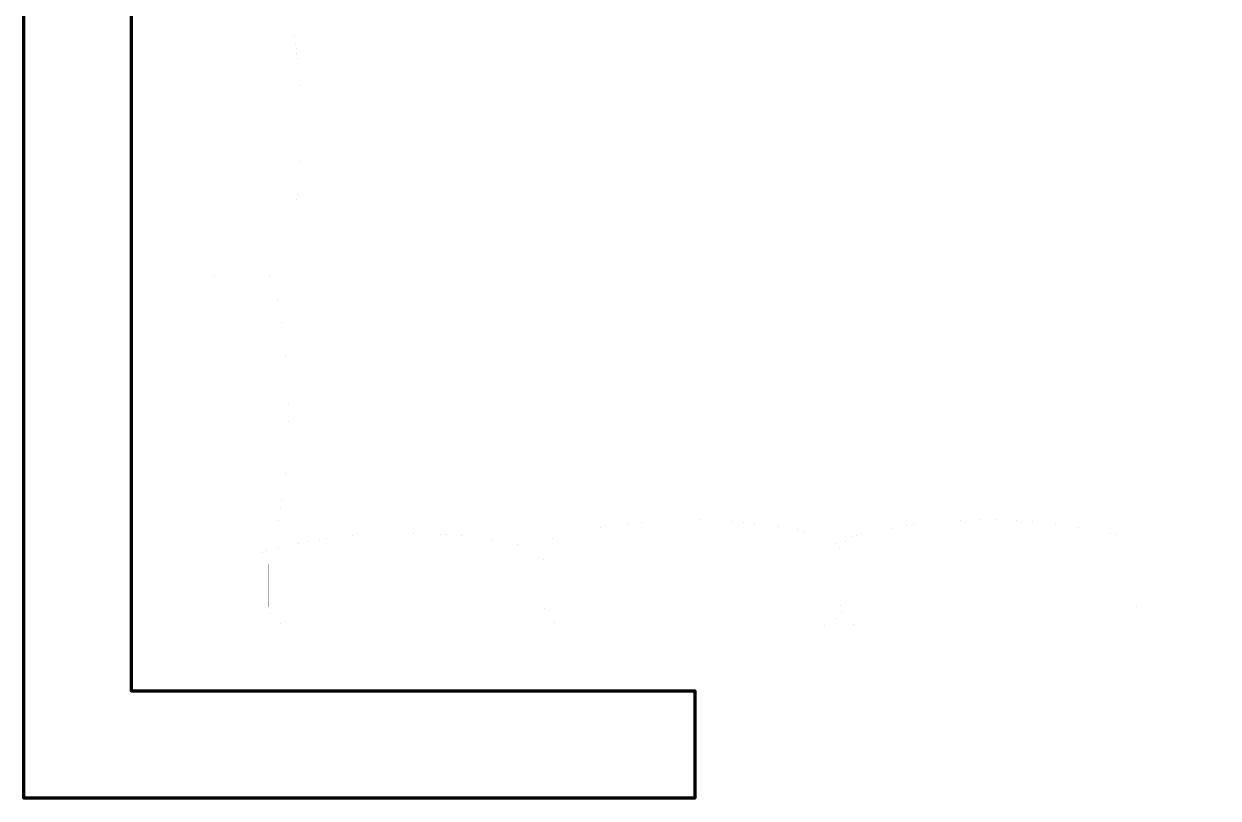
# Model space of a CAD drawing. Header units: metres. Extents: x -2.2 to 5.9, y -2.8 to 8.4.
# Drawn here: x -2.25 to 0.529, y -2.757 to -0.955 of the extents above; entities that cross this region are included whole.
import ezdxf

# ---------------------------------------------------------------- set-up
doc = ezdxf.new("R2010")
doc.units = ezdxf.units.M
doc.header["$LTSCALE"] = 10
doc.layers.get('0').update_dxf_attribs({"linetype": 'CONTINUOUS', "lineweight": 100})
for name, color, linetype, lineweight in [('roomitems', 2, 'CONTINUOUS', 100), ('walls', 8, 'CONTINUOUS', 100), ('windows', 3, 'CONTINUOUS', 100)]:
    doc.layers.add(name, color=color, linetype=linetype, lineweight=lineweight)

# ---------------------------------------------------------------- blocks, each defined once
blk = doc.blocks.new('W-0-1')
at = {"color": 0}
for points, const_width in [([(-686.7, 60), (-824, 60)], 0.01), ([(-824, 60), (-824, 50)], 0.01), ([(-686.7, 60), (-824, 60)], 0.01), ([(-817.4, 60), (-824, 60)], 0.01), ([(-824, 60), (-824, 50)], 0.01), ([(-810.7, 60), (-817.4, 60)], 0.01), ([(-804, 60), (-810.7, 60)], 0.01), ([(-797.4, 60), (-804, 60)], 0.01), ([(-790.7, 60), (-797.4, 60)], 0.01), ([(-784, 60), (-790.7, 60)], 0.01), ([(-777.4, 60), (-784, 60)], 0.01), ([(-770.7, 60), (-777.4, 60)], 0.01), ([(-764, 60), (-770.7, 60)], 0.01), ([(-757.4, 60), (-764, 60)], 0.01), ([(-750.7, 60), (-757.4, 60)], 0.01), ([(-744, 60), (-750.7, 60)], 0.01), ([(-744, 60), (-744, 60)], 0.01), ([(-549.4, 60), (-686.7, 60)], 0.01), ([(-549.4, 60), (-686.7, 60)], 0.01), ([(-412, 60), (-549.4, 60)], 0.01), ([(-412, 60), (-549.4, 60)], 0.01), ([(-274.7, 60), (-412, 60)], 0.01), ([(-274.7, 60), (-412, 60)], 0.01), ([(-137.3, 60), (-274.7, 60)], 0.01), ([(-137.3, 60), (-274.7, 60)], 0.01), ([(0, 60), (-137.3, 60)], 0.01), ([(0, 60), (-137.3, 60)], 0.01), ([(137.3, 60), (0, 60)], 0.01), ([(137.3, 60), (0, 60)], 0.01), ([(274.7, 60), (137.3, 60)], 0.01), ([(274.7, 60), (137.3, 60)], 0.01), ([(412, 60), (274.7, 60)], 0.01), ([(412, 60), (274.7, 60)], 0.01), ([(549.4, 60), (412, 60)], 0.01), ([(549.4, 60), (412, 60)], 0.01), ([(686.7, 60), (549.4, 60)], 0.01), ([(686.7, 60), (549.4, 60)], 0.01), ([(824, 60), (686.7, 60)], 0.01), ([(824, 60), (686.7, 60)], 0.01), ([(750.7, 60), (744, 60)], 0.01), ([(757.4, 60), (750.7, 60)], 0.01), ([(764, 60), (757.4, 60)], 0.01), ([(770.7, 60), (764, 60)], 0.01), ([(777.4, 60), (770.7, 60)], 0.01), ([(784, 60), (777.4, 60)], 0.01), ([(790.7, 60), (784, 60)], 0.01), ([(797.4, 60), (790.7, 60)], 0.01), ([(804, 60), (797.4, 60)], 0.01), ([(810.7, 60), (804, 60)], 0.01), ([(817.4, 60), (810.7, 60)], 0.01), ([(824, 60), (817.4, 60)], 0.01), ([(824, 50), (824, 60)], 0.01), ([(824, 60), (824, 60)], 0.01), ([(824, 50), (824, 60)], 0.01), ([(-824, 50), (-824, 40)], 0.01), ([(-824, 50), (-824, 40)], 0.01), ([(-824, 40), (-824, 30)], 0.01), ([(-824, 40), (-824, 30)], 0.01), ([(-824, 30), (-824, 20)], 0.01), ([(-824, 30), (-824, 20)], 0.01), ([(824, 40), (824, 50)], 0.01), ([(824, 40), (824, 50)], 0.01), ([(824, 30), (824, 40)], 0.01), ([(824, 30), (824, 40)], 0.01), ([(824, 20), (824, 30)], 0.01), ([(824, 20), (824, 30)], 0.01), ([(-824, 20), (-824, 10)], 0.01), ([(-824, 20), (-824, 10)], 0.01), ([(-824, 10), (-824, 0)], 0.01), ([(-824, 10), (-824, 0)], 0.01), ([(-824, 0), (-824, -10)], 0.01), ([(-824, 0), (-824, 0)], 0.01), ([(-824, 0), (-686.7, 0)], 0.01), ([(-824, 0), (-824, -10)], 0.01), ([(-824, 0), (-824, 0)], 0.04), ([(-824, 0), (-817.4, 0)], 0.04), ([(-817.4, 0), (-810.7, 0)], 0.04), ([(-810.7, 0), (-804, 0)], 0.04), ([(-804, 0), (-797.4, 0)], 0.04), ([(-797.4, 0), (-790.7, 0)], 0.04), ([(-790.7, 0), (-784, 0)], 0.04), ([(-784, 0), (-777.4, 0)], 0.04), ([(-777.4, 0), (-770.7, 0)], 0.04), ([(-770.7, 0), (-764, 0)], 0.04), ([(-764, 0), (-757.4, 0)], 0.04), ([(-757.4, 0), (-750.7, 0)], 0.04), ([(-750.7, 0), (-744, 0)], 0.04), ([(-686.7, 0), (-549.4, 0)], 0.01), ([(-549.4, 0), (-412, 0)], 0.01), ([(-412, 0), (-274.7, 0)], 0.01), ([(-274.7, 0), (-137.3, 0)], 0.01), ([(-137.3, 0), (0, 0)], 0.01), ([(0, 0), (137.3, 0)], 0.01), ([(137.3, 0), (274.7, 0)], 0.01), ([(274.7, 0), (412, 0)], 0.01), ([(412, 0), (549.4, 0)], 0.01), ([(549.4, 0), (686.7, 0)], 0.01), ([(686.7, 0), (824, 0)], 0.01), ([(744, 0), (744, 0)], 0.04), ([(744, 0), (750.7, 0)], 0.04), ([(750.7, 0), (757.4, 0)], 0.04), ([(757.4, 0), (764, 0)], 0.04), ([(764, 0), (770.7, 0)], 0.04), ([(770.7, 0), (777.4, 0)], 0.04), ([(777.4, 0), (784, 0)], 0.04), ([(784, 0), (790.7, 0)], 0.04), ([(790.7, 0), (797.4, 0)], 0.04), ([(797.4, 0), (804, 0)], 0.04), ([(804, 0), (810.7, 0)], 0.04), ([(810.7, 0), (817.4, 0)], 0.04), ([(817.4, 0), (824, 0)], 0.04), ([(824, 10), (824, 20)], 0.01), ([(824, 10), (824, 20)], 0.01), ([(824, 0), (824, 10)], 0.01), ([(824, 0), (824, 10)], 0.01), ([(824, -10), (824, 0)], 0.01), ([(824, -10), (824, 0)], 0.01), ([(-824, -10), (-824, -20)], 0.01), ([(-824, -10), (-824, -20)], 0.01), ([(-824, -20), (-824, -30)], 0.01), ([(-824, -20), (-824, -30)], 0.01), ([(824, -20), (824, -10)], 0.01), ([(824, -20), (824, -10)], 0.01), ([(824, -30), (824, -20)], 0.01), ([(824, -30), (824, -20)], 0.01), ([(-824, -30), (-824, -40)], 0.01), ([(-824, -30), (-824, -40)], 0.01), ([(-824, -40), (-824, -50)], 0.01), ([(-824, -40), (-824, -50)], 0.01), ([(-824, -50), (-824, -60)], 0.01), ([(-824, -50), (-824, -60)], 0.01), ([(824, -40), (824, -30)], 0.01), ([(824, -40), (824, -30)], 0.01), ([(824, -50), (824, -40)], 0.01), ([(824, -50), (824, -40)], 0.01), ([(824, -60), (824, -50)], 0.01), ([(824, -60), (824, -50)], 0.01), ([(-824, -60), (-824, -60)], 0.01), ([(-824, -60), (-686.7, -60)], 0.01), ([(-824, -60), (-824, -60)], 0.01), ([(-824, -60), (-824, -60)], 0.01), ([(-824, -60), (-824, -60)], 0.01), ([(-824, -60), (-824, -60)], 0.01), ([(-824, -60), (-824, -60)], 0.01), ([(-824, -60), (-824, -60)], 0.01), ([(-824, -60), (-824, -60)], 0.01), ([(-824, -60), (-824, -60)], 0.01), ([(-824, -60), (-824, -60)], 0.01), ([(-824, -60), (-824, -60)], 0.01), ([(-824, -60), (-824, -60)], 0.01), ([(-824, -60), (-824, -60)], 0.01), ([(-824, -60), (-824, -60)], 0.01), ([(-824, -60), (-824, -60)], 0.01), ([(-824, -60), (-824, -60)], 0.01), ([(-824, -60), (-686.7, -60)], 0.01), ([(-824, -60), (-817.4, -60)], 0.01), ([(-817.4, -60), (-810.7, -60)], 0.01), ([(-810.7, -60), (-804, -60)], 0.01), ([(-804, -60), (-797.4, -60)], 0.01), ([(-797.4, -60), (-790.7, -60)], 0.01), ([(-790.7, -60), (-784, -60)], 0.01), ([(-784, -60), (-777.4, -60)], 0.01), ([(-777.4, -60), (-770.7, -60)], 0.01), ([(-770.7, -60), (-764, -60)], 0.01), ([(-764, -60), (-757.4, -60)], 0.01), ([(-757.4, -60), (-750.7, -60)], 0.01), ([(-750.7, -60), (-744, -60)], 0.01), ([(-686.7, -60), (-549.4, -60)], 0.01), ([(-686.7, -60), (-549.4, -60)], 0.01), ([(-549.4, -60), (-412, -60)], 0.01), ([(-549.4, -60), (-412, -60)], 0.01), ([(-412, -60), (-274.7, -60)], 0.01), ([(-412, -60), (-274.7, -60)], 0.01), ([(-274.7, -60), (-137.3, -60)], 0.01), ([(-274.7, -60), (-137.3, -60)], 0.01), ([(-137.3, -60), (0, -60)], 0.01), ([(-137.3, -60), (0, -60)], 0.01), ([(0, -60), (137.3, -60)], 0.01), ([(0, -60), (137.3, -60)], 0.01), ([(137.3, -60), (274.7, -60)], 0.01), ([(137.3, -60), (274.7, -60)], 0.01), ([(274.7, -60), (412, -60)], 0.01), ([(274.7, -60), (412, -60)], 0.01), ([(412, -60), (549.4, -60)], 0.01), ([(412, -60), (549.4, -60)], 0.01), ([(549.4, -60), (686.7, -60)], 0.01), ([(549.4, -60), (686.7, -60)], 0.01), ([(686.7, -60), (824, -60)], 0.01), ([(686.7, -60), (824, -60)], 0.01), ([(744, -60), (744, -60)], 0.01), ([(744, -60), (750.7, -60)], 0.01), ([(750.7, -60), (757.4, -60)], 0.01), ([(757.4, -60), (764, -60)], 0.01), ([(764, -60), (770.7, -60)], 0.01), ([(770.7, -60), (777.4, -60)], 0.01), ([(777.4, -60), (784, -60)], 0.01), ([(784, -60), (790.7, -60)], 0.01), ([(790.7, -60), (797.4, -60)], 0.01), ([(797.4, -60), (804, -60)], 0.01), ([(804, -60), (810.7, -60)], 0.01), ([(810.7, -60), (817.4, -60)], 0.01), ([(817.4, -60), (824, -60)], 0.01)]:
    blk.add_lwpolyline(points, dxfattribs=dict(at, const_width=const_width))
blk = doc.blocks.new('F-0-0')
at = {"color": 0, "const_width": 0.01}
for points in [[(-1645, 1240), (-1645, 1240)], [(-1645, 1240), (-1632.7, 1240)], [(-1645, 1045.6), (-1645, 1240)], [(-1645, 1240), (-1645, 1240)], [(-1645, 1240), (-1645, 1240)], [(-1632.7, 1240), (-1620.5, 1240)], [(-1620.5, 1240), (-1608.2, 1240)], [(-1608.2, 1240), (-1595.9, 1240)], [(-1595.9, 1240), (-1583.6, 1240)], [(-1583.6, 1240), (-1571.3, 1240)], [(-1571.3, 1240), (-1559.1, 1240)], [(-1559.1, 1240), (-1546.8, 1240)], [(-1546.8, 1240), (-1534.5, 1240)], [(-1534.5, 1240), (-1522.2, 1240)], [(-1522.2, 1240), (-1509.9, 1240)], [(-1509.9, 1240), (-1497.7, 1240)], [(-1497.7, 1240), (-1497.7, 1240)], [(-1497.7, 1240), (-1248, 1240)], [(-1497.7, 1227.8), (-1497.7, 1240)], [(-1497.7, 1240), (-1497.7, 1240)], [(-1497.7, 1240), (-1497.7, 1240)], [(-1497.7, 1240), (-1497.7, 1045.6)], [(-1497.7, 1215.6), (-1497.7, 1227.8)], [(-1248, 1240), (-998.4, 1240)], [(-998.4, 1240), (-748.8, 1240)], [(-748.8, 1240), (-499.2, 1240)], [(-499.2, 1240), (-249.6, 1240)], [(-249.6, 1240), (0, 1240)], [(-1497.7, 1203.4), (-1497.7, 1215.6)], [(-1497.7, 1191.2), (-1497.7, 1203.4)], [(-1497.7, 1179), (-1497.7, 1191.2)], [(-1497.7, 1166.8), (-1497.7, 1179)], [(-1497.7, 1154.6), (-1497.7, 1166.8)], [(-1497.7, 1142.4), (-1497.7, 1154.6)], [(-1497.7, 1130.2), (-1497.7, 1142.4)], [(-1497.7, 1118), (-1497.7, 1130.2)], [(-1497.7, 1105.8), (-1497.7, 1118)], [(-1497.7, 1093.6), (-1497.7, 1105.8)], [(-1248, 1093.6), (-1497.7, 1093.6)], [(-1497.7, 1093.6), (-1497.7, 1093.6)], [(-1497.7, 1093.6), (-1429.7, 1093.6)], [(-1497.7, 911.3), (-1497.7, 1093.6)], [(-1497.7, 1093.6), (-1497.7, 1093.6)], [(-1497.7, 1093.6), (-1497.7, 1093.6)], [(-1429.7, 1093.6), (-1361.8, 1093.6)], [(-1361.8, 1093.6), (-1293.9, 1093.6)], [(-1317, 1081.2), (-1312.9, 1084.8)], [(-1312.9, 1084.8), (-1308.4, 1087.8)], [(-1308.4, 1087.8), (-1303.4, 1090.3)], [(-1303.4, 1090.3), (-1298.1, 1092.1)], [(-1298.1, 1092.1), (-1292.5, 1093.2)], [(-1293.9, 1093.6), (-1226, 1093.6)], [(-1292.5, 1093.2), (-1286.7, 1093.6)], [(-1286.7, 1093.6), (-1286.7, 1093.6)], [(-1286.7, 1093.6), (-1239.4, 1093.6)], [(-1286.7, 1093.6), (-1286.7, 1093.6)], [(-1286.7, 1093.6), (-1286.7, 1093.6)], [(-1286.7, 1093.6), (-1286.7, 1093.6)], [(-1286.7, 1093.6), (-1286.7, 1093.6)], [(-1286.7, 1093.6), (-1286.7, 1093.6)], [(-1286.7, 1093.6), (-1286.7, 1093.6)], [(-1286.7, 1093.6), (-1286.7, 1093.6)], [(-1286.7, 1093.6), (-1286.7, 1093.6)], [(-1286.7, 1093.6), (-1286.7, 1093.6)], [(-1286.7, 1093.6), (-1286.7, 1093.6)], [(-1286.7, 1093.6), (-1286.7, 1093.6)], [(-1286.7, 1093.6), (-1286.7, 1093.6)], [(-1286.7, 1093.6), (-1286.7, 1093.6)], [(-1286.7, 1093.6), (-1286.7, 1093.6)], [(-998.4, 1093.6), (-1248, 1093.6)], [(-1239.4, 1093.6), (-1192.2, 1093.6)], [(-1226, 1093.6), (-1158, 1093.6)], [(-1192.2, 1093.6), (-1144.9, 1093.6)], [(-1158, 1093.6), (-1090.1, 1093.6)], [(-1144.9, 1093.6), (-1097.6, 1093.6)], [(-1097.6, 1093.6), (-1050.3, 1093.6)], [(-1090.1, 1093.6), (-1022.2, 1093.6)], [(-1050.3, 1093.6), (-1003.1, 1093.6)], [(-1022.2, 1093.6), (-954.2, 1093.6)], [(-1003.1, 1093.6), (-955.8, 1093.6)], [(-748.8, 1093.6), (-998.4, 1093.6)], [(-955.8, 1093.6), (-908.5, 1093.6)], [(-954.2, 1093.6), (-886.3, 1093.6)], [(-908.5, 1093.6), (-861.2, 1093.6)], [(-886.3, 1093.6), (-818.4, 1093.6)], [(-861.2, 1093.6), (-814, 1093.6)], [(-818.4, 1093.6), (-750.5, 1093.6)], [(-814, 1093.6), (-766.7, 1093.6)], [(-766.7, 1093.6), (-719.4, 1093.6)], [(-750.5, 1093.6), (-682.5, 1093.6)], [(-499.2, 1093.6), (-748.8, 1093.6)], [(-719.4, 1093.6), (-714.8, 1091.7)], [(-714.8, 1091.7), (-710.3, 1089.5)], [(-710.3, 1089.5), (-706.2, 1086.9)], [(-706.2, 1086.9), (-702.2, 1084)], [(-702.2, 1084), (-698.6, 1080.7)], [(-682.5, 1093.6), (-682.5, 1093.6)], [(-682.5, 1093.6), (-567.1, 1093.6)], [(-682.5, 1026.1), (-682.5, 1093.6)], [(-682.5, 1093.6), (-682.5, 1093.6)], [(-682.5, 1093.6), (-682.5, 1093.6)], [(-682.5, 1093.6), (-682.5, 911.3)], [(-663.5, 1083.5), (-658.3, 1087)], [(-658.3, 1087), (-652.6, 1089.8)], [(-652.6, 1089.8), (-646.5, 1091.9)], [(-646.5, 1091.9), (-640.1, 1093.2)], [(-640.1, 1093.2), (-633.5, 1093.6)], [(-633.5, 1093.6), (-633.5, 1093.6)], [(-633.5, 1093.6), (-584, 1093.6)], [(-633.5, 1093.6), (-633.5, 1093.6)], [(-633.5, 1093.6), (-633.5, 1093.6)], [(-633.5, 1093.6), (-633.5, 1093.6)], [(-633.5, 1093.6), (-633.5, 1093.6)], [(-633.5, 1093.6), (-633.5, 1093.6)], [(-633.5, 1093.6), (-633.5, 1093.6)], [(-633.5, 1093.6), (-633.5, 1093.6)], [(-633.5, 1093.6), (-633.5, 1093.6)], [(-633.5, 1093.6), (-633.5, 1093.6)], [(-633.5, 1093.6), (-633.5, 1093.6)], [(-633.5, 1093.6), (-633.5, 1093.6)], [(-633.5, 1093.6), (-633.5, 1093.6)], [(-633.5, 1093.6), (-633.5, 1093.6)], [(-633.5, 1093.6), (-633.5, 1093.6)], [(-584, 1093.6), (-534.4, 1093.6)], [(-567.1, 1093.6), (-451.7, 1093.6)], [(-534.4, 1093.6), (-484.9, 1093.6)], [(-249.6, 1093.6), (-499.2, 1093.6)], [(-484.9, 1093.6), (-435.4, 1093.6)], [(-451.7, 1093.6), (-336.3, 1093.6)], [(-435.4, 1093.6), (-385.9, 1093.6)], [(-385.9, 1093.6), (-336.4, 1093.6)], [(-336.4, 1093.6), (-286.9, 1093.6)], [(-336.3, 1093.6), (-220.9, 1093.6)], [(-286.9, 1093.6), (-237.3, 1093.6)], [(0, 1093.6), (-249.6, 1093.6)], [(-237.3, 1093.6), (-187.8, 1093.6)], [(-220.9, 1093.6), (-105.5, 1093.6)], [(-187.8, 1093.6), (-138.3, 1093.6)], [(-138.3, 1093.6), (-88.8, 1093.6)], [(-105.5, 1093.6), (9.9, 1093.6)], [(-1329.6, 1051.1), (-1329.2, 1056.9)], [(-1329.2, 1056.9), (-1328, 1062.4)], [(-1328, 1062.4), (-1326.2, 1067.6)], [(-1326.2, 1067.6), (-1323.7, 1072.6)], [(-1323.7, 1072.6), (-1320.7, 1077.1)], [(-1320.7, 1077.1), (-1317, 1081.2)], [(-698.6, 1080.7), (-695.3, 1077.2)], [(-695.3, 1077.2), (-692.2, 1073.4)], [(-692.2, 1073.4), (-689.5, 1069.3)], [(-689.5, 1069.3), (-687.2, 1065.1)], [(-687.2, 1065.1), (-685.3, 1060.6)], [(-685.3, 1060.6), (-683.7, 1055.9)], [(-682.2, 1051.4), (-680.9, 1057.8)], [(-680.9, 1057.8), (-678.8, 1063.8)], [(-678.8, 1063.8), (-675.9, 1069.5)], [(-675.9, 1069.5), (-672.4, 1074.6)], [(-672.4, 1074.6), (-668.2, 1079.3)], [(-668.2, 1079.3), (-663.5, 1083.5)], [(-1645, 851.1), (-1645, 1045.6)], [(-1497.7, 1045.6), (-1497.7, 851.1)], [(-1329.6, 1042.8), (-1329.6, 1051.1)], [(-1329.6, 1034.6), (-1329.6, 1042.8)], [(-1329.6, 1026.3), (-1329.6, 1034.6)], [(-683.7, 1055.9), (-682.5, 1051.1)], [(-682.6, 1044.8), (-682.2, 1051.4)], [(-682.6, 1035.4), (-682.6, 1044.8)], [(-682.6, 1025.9), (-682.6, 1035.4)], [(-682.5, 1051.1), (-682.5, 1042.8)], [(-682.5, 1042.8), (-682.5, 1034.6)], [(-682.5, 1034.6), (-682.5, 1026.3)], [(-1329.6, 1018.1), (-1329.6, 1026.3)], [(-1329.6, 1009.8), (-1329.6, 1018.1)], [(-1329.6, 1001.6), (-1329.6, 1009.8)], [(-1329.6, 993.3), (-1329.6, 1001.6)], [(-682.6, 1016.4), (-682.6, 1025.9)], [(-682.6, 1007), (-682.6, 1016.4)], [(-682.6, 997.5), (-682.6, 1007)], [(-682.5, 1026.3), (-682.5, 1018.1)], [(-682.5, 958.5), (-682.5, 1026.1)], [(-682.5, 1018.1), (-682.5, 1009.8)], [(-682.5, 1009.8), (-682.5, 1001.6)], [(-682.5, 1001.6), (-682.5, 993.3)], [(-1329.6, 985.1), (-1329.6, 993.3)], [(-1329.6, 976.8), (-1329.6, 985.1)], [(-1329.6, 968.6), (-1329.6, 976.8)], [(-682.6, 988.1), (-682.6, 997.5)], [(-682.6, 978.6), (-682.6, 988.1)], [(-682.6, 969.2), (-682.6, 978.6)], [(-682.5, 993.3), (-682.5, 985.1)], [(-682.5, 985.1), (-682.5, 976.8)], [(-682.5, 976.8), (-682.5, 968.6)], [(-1329.6, 960.3), (-1329.6, 968.6)], [(-1329.6, 952.1), (-1329.6, 960.3)], [(-1329.2, 946.3), (-1329.6, 952.1)], [(-1328, 940.8), (-1329.2, 946.3)], [(-683.4, 947.1), (-684.7, 942.2)], [(-682.5, 952.1), (-683.4, 947.1)], [(-682.6, 959.7), (-682.6, 969.2)], [(-682.6, 950.3), (-682.6, 959.7)], [(-682.6, 940.8), (-682.6, 950.3)], [(-682.5, 968.6), (-682.5, 960.3)], [(-682.5, 960.3), (-682.5, 952.1)], [(-682.5, 891), (-682.5, 958.5)], [(-1477.3, 916.7), (-1473.2, 919.4)], [(-1473.2, 919.4), (-1468.9, 921.7)], [(-1468.9, 921.7), (-1464.4, 923.7)], [(-1464.4, 923.7), (-1459.7, 925.2)], [(-1459.7, 925.2), (-1454.8, 926.4)], [(-1454.8, 926.4), (-1446.5, 926.4)], [(-1446.5, 926.4), (-1438.2, 926.4)], [(-1438.2, 926.4), (-1429.9, 926.4)], [(-1429.9, 926.4), (-1421.6, 926.4)], [(-1421.6, 926.4), (-1413.3, 926.4)], [(-1413.3, 926.4), (-1405, 926.4)], [(-1405, 926.4), (-1396.8, 926.4)], [(-1396.8, 926.4), (-1388.5, 926.4)], [(-1388.5, 926.4), (-1380.2, 926.4)], [(-1380.2, 926.4), (-1371.9, 926.4)], [(-1371.9, 926.4), (-1363.6, 926.4)], [(-1363.6, 926.4), (-1355.3, 926.4)], [(-1355.3, 926.4), (-1350.2, 925.6)], [(-1350.2, 925.6), (-1345.4, 924.2)], [(-1345.4, 924.2), (-1340.7, 922.5)], [(-1340.7, 922.5), (-1336.2, 920.3)], [(-1336.2, 920.3), (-1332.1, 917.6)], [(-1332.1, 917.6), (-1328.2, 914.6)], [(-1326.2, 935.5), (-1328, 940.8)], [(-1323.7, 930.6), (-1326.2, 935.5)], [(-1320.6, 926.1), (-1323.7, 930.6)], [(-1317, 922), (-1320.6, 926.1)], [(-1312.9, 918.4), (-1317, 922)], [(-1308.3, 915.3), (-1312.9, 918.4)], [(-701.5, 918.4), (-705.6, 915.5)], [(-697.8, 921.6), (-701.5, 918.4)], [(-694.4, 925.1), (-697.8, 921.6)], [(-691.3, 929), (-694.4, 925.1)], [(-688.7, 933.1), (-691.3, 929)], [(-686.5, 937.6), (-688.7, 933.1)], [(-684.7, 942.2), (-686.5, 937.6)], [(-682.6, 931.4), (-682.6, 940.8)], [(-682.2, 924.7), (-682.6, 931.4)], [(-680.9, 918.4), (-682.2, 924.7)], [(-678.8, 912.3), (-680.9, 918.4)], [(-1497.7, 729.1), (-1497.7, 911.3)], [(-1497.7, 889.7), (-1495.8, 894.4)], [(-1497.7, 842.7), (-1497.7, 889.7)], [(-1495.8, 894.4), (-1493.5, 898.7)], [(-1493.5, 898.7), (-1490.9, 902.9)], [(-1490.9, 902.9), (-1488, 906.8)], [(-1488, 906.8), (-1484.7, 910.4)], [(-1484.7, 910.4), (-1481.2, 913.7)], [(-1481.2, 913.7), (-1477.3, 916.7)], [(-1328.2, 914.6), (-1324.6, 911.2)], [(-1324.6, 911.2), (-1321.4, 907.5)], [(-1321.4, 907.5), (-1318.5, 903.5)], [(-1318.5, 903.5), (-1316, 899.2)], [(-1316, 899.2), (-1314, 894.6)], [(-1314, 894.6), (-1312.4, 889.7)], [(-1312.4, 889.7), (-1303.2, 843.1)], [(-1303.4, 912.9), (-1308.3, 915.3)], [(-1298.1, 911.1), (-1303.4, 912.9)], [(-1292.5, 909.9), (-1298.1, 911.1)], [(-1286.7, 909.5), (-1292.5, 909.9)], [(-1239.8, 900.4), (-1286.7, 909.5)], [(-1192.8, 892.9), (-1239.8, 900.4)], [(-1145.5, 887), (-1192.8, 892.9)], [(-813.4, 892.9), (-860.6, 887)], [(-766.3, 900.4), (-813.4, 892.9)], [(-719.4, 909.5), (-766.3, 900.4)], [(-714.5, 911.1), (-719.4, 909.5)], [(-709.9, 913.1), (-714.5, 911.1)], [(-705.6, 915.5), (-709.9, 913.1)], [(-682.5, 911.3), (-682.5, 729.1)], [(-682.5, 823.5), (-682.5, 891)], [(-675.9, 906.7), (-678.8, 912.3)], [(-672.4, 901.5), (-675.9, 906.7)], [(-668.2, 896.8), (-672.4, 901.5)], [(-663.5, 892.7), (-668.2, 896.8)], [(-658.3, 889.2), (-663.5, 892.7)], [(-652.6, 886.4), (-658.3, 889.2)], [(-1098.1, 882.9), (-1145.5, 887)], [(-1050.6, 880.4), (-1098.1, 882.9)], [(-1003.1, 879.5), (-1050.6, 880.4)], [(-955.5, 880.4), (-1003.1, 879.5)], [(-908, 882.9), (-955.5, 880.4)], [(-860.6, 887), (-908, 882.9)], [(-646.5, 884.3), (-652.6, 886.4)], [(-640.1, 883), (-646.5, 884.3)], [(-633.5, 882.6), (-640.1, 883)], [(-584.5, 872.1), (-633.5, 882.6)], [(-535.2, 863.6), (-584.5, 872.1)], [(-485.7, 857), (-535.2, 863.6)], [(-137.6, 863.6), (-187.1, 857)], [(-88.3, 872.1), (-137.6, 863.6)], [(-1645, 656.6), (-1645, 851.1)], [(-1497.7, 851.1), (-1497.7, 656.6)], [(-1497.7, 795.7), (-1497.7, 842.7)], [(-1303.2, 843.1), (-1295.6, 796.3)], [(-436, 852.2), (-485.7, 857)], [(-386.2, 849.4), (-436, 852.2)], [(-336.4, 848.4), (-386.2, 849.4)], [(-286.5, 849.4), (-336.4, 848.4)], [(-236.8, 852.2), (-286.5, 849.4)], [(-187.1, 857), (-236.8, 852.2)], [(-682.5, 755.9), (-682.5, 823.5)], [(-682.5, 775.5), (-682.5, 820.2)], [(-1497.7, 748.7), (-1497.7, 795.7)], [(-1295.6, 796.3), (-1289.8, 749.3)], [(-682.5, 730.7), (-682.5, 775.5)], [(-682.5, 688.4), (-682.5, 755.9)], [(-1497.7, 701.7), (-1497.7, 748.7)], [(-1497.7, 546.8), (-1497.7, 729.1)], [(-1289.8, 749.3), (-1285.6, 702.2)], [(-682.5, 685.9), (-682.5, 730.7)], [(-682.5, 729.1), (-682.5, 546.8)], [(-1497.7, 654.7), (-1497.7, 701.7)], [(-1285.6, 702.2), (-1283.1, 655)], [(-682.5, 620.8), (-682.5, 688.4)], [(-682.5, 641.2), (-682.5, 685.9)], [(-1645, 462.1), (-1645, 656.6)], [(-1497.7, 656.6), (-1497.7, 462.1)], [(-1497.7, 607.7), (-1497.7, 654.7)], [(-1283.1, 655), (-1282.2, 607.7)], [(-682.5, 596.4), (-682.5, 641.2)], [(-682.5, 553.3), (-682.5, 620.8)], [(-1497.7, 560.7), (-1497.7, 607.7)], [(-1282.2, 607.7), (-1283.1, 560.5)], [(-682.5, 551.7), (-682.5, 596.4)], [(-1497.7, 513.7), (-1497.7, 560.7)], [(-1283.1, 560.5), (-1285.6, 513.3)], [(-1497.7, 364.6), (-1497.7, 546.8)], [(-682.5, 485.8), (-682.5, 553.3)], [(-682.5, 506.9), (-682.5, 551.7)], [(-682.5, 546.8), (-682.5, 364.6)], [(-1497.7, 466.7), (-1497.7, 513.7)], [(-1285.6, 513.3), (-1289.8, 466.1)], [(-682.5, 462.2), (-682.5, 506.9)], [(-682.5, 418.2), (-682.5, 485.8)], [(-1645, 267.7), (-1645, 462.1)], [(-1497.7, 419.7), (-1497.7, 466.7)], [(-1497.7, 462.1), (-1497.7, 267.7)], [(-1289.8, 466.1), (-1295.6, 419.1)], [(-682.5, 417.4), (-682.5, 462.2)], [(-1497.7, 372.7), (-1497.7, 419.7)], [(-1295.6, 419.1), (-1303.2, 372.3)], [(-682.5, 350.7), (-682.5, 418.2)], [(-682.5, 372.7), (-682.5, 417.4)], [(-1497.7, 325.7), (-1497.7, 372.7)], [(-1497.7, 182.3), (-1497.7, 364.6)], [(-1303.2, 372.3), (-1312.4, 325.7)], [(-682.5, 327.9), (-682.5, 372.7)], [(-682.5, 364.6), (-682.5, 182.3)], [(-682.5, 283.2), (-682.5, 350.7)], [(-1497.7, 325.7), (-1497.7, 325.7)], [(-1497.3, 319.9), (-1497.7, 325.7)], [(-1497.7, 325.7), (-1497.7, 325.7)], [(-1497.7, 325.7), (-1497.7, 325.7)], [(-1497.7, 325.7), (-1497.7, 325.7)], [(-1497.7, 325.7), (-1497.7, 325.7)], [(-1497.7, 325.7), (-1497.7, 325.7)], [(-1497.7, 325.7), (-1497.7, 325.7)], [(-1497.7, 325.7), (-1497.7, 325.7)], [(-1497.7, 325.7), (-1497.7, 325.7)], [(-1497.7, 325.7), (-1497.7, 325.7)], [(-1497.7, 325.7), (-1497.7, 325.7)], [(-1497.7, 325.7), (-1497.7, 325.7)], [(-1497.7, 325.7), (-1497.7, 325.7)], [(-1497.7, 325.7), (-1497.7, 325.7)], [(-1497.7, 325.7), (-1497.7, 325.7)], [(-1496.1, 314.4), (-1497.3, 319.9)], [(-1494.3, 309.1), (-1496.1, 314.4)], [(-1491.8, 304.2), (-1494.3, 309.1)], [(-1315.8, 309.1), (-1318.3, 304.2)], [(-1314, 314.4), (-1315.8, 309.1)], [(-1312.8, 319.9), (-1314, 314.4)], [(-1312.4, 325.7), (-1312.8, 319.9)], [(-682.5, 283.2), (-682.5, 327.9)], [(-1429.7, 283.2), (-1497.7, 283.2)], [(-1488.7, 299.7), (-1491.8, 304.2)], [(-1485.1, 295.6), (-1488.7, 299.7)], [(-1481, 292), (-1485.1, 295.6)], [(-1476.4, 289), (-1481, 292)], [(-1471.5, 286.5), (-1476.4, 289)], [(-1473.7, 276.5), (-1468, 279.3)], [(-1466.2, 284.7), (-1471.5, 286.5)], [(-1468, 279.3), (-1462, 281.4)], [(-1460.6, 283.6), (-1466.2, 284.7)], [(-1462, 281.4), (-1455.6, 282.7)], [(-1454.8, 283.2), (-1460.6, 283.6)], [(-1455.6, 282.7), (-1448.9, 283.2)], [(-1446.5, 283.2), (-1454.8, 283.2)], [(-1448.9, 283.2), (-1439.4, 283.2)], [(-1438.2, 283.2), (-1446.5, 283.2)], [(-1439.4, 283.2), (-1429.9, 283.2)], [(-1429.9, 283.2), (-1438.2, 283.2)], [(-1429.9, 283.2), (-1420.4, 283.2)], [(-1421.6, 283.2), (-1429.9, 283.2)], [(-1361.8, 283.2), (-1429.7, 283.2)], [(-1413.3, 283.2), (-1421.6, 283.2)], [(-1420.4, 283.2), (-1410.9, 283.2)], [(-1405, 283.2), (-1413.3, 283.2)], [(-1410.9, 283.2), (-1401.3, 283.2)], [(-1396.8, 283.2), (-1405, 283.2)], [(-1401.3, 283.2), (-1391.8, 283.2)], [(-1388.5, 283.2), (-1396.8, 283.2)], [(-1391.8, 283.2), (-1382.3, 283.2)], [(-1380.2, 283.2), (-1388.5, 283.2)], [(-1382.3, 283.2), (-1372.8, 283.2)], [(-1371.9, 283.2), (-1380.2, 283.2)], [(-1372.8, 283.2), (-1363.3, 283.2)], [(-1363.6, 283.2), (-1371.9, 283.2)], [(-1355.3, 283.2), (-1363.6, 283.2)], [(-1363.3, 283.2), (-1353.8, 283.2)], [(-1293.9, 283.2), (-1361.8, 283.2)], [(-1349.5, 283.6), (-1355.3, 283.2)], [(-1353.8, 283.2), (-1344.3, 283.2)], [(-1343.9, 284.7), (-1349.5, 283.6)], [(-1344.3, 283.2), (-1334.8, 283.2)], [(-1338.6, 286.5), (-1343.9, 284.7)], [(-1333.6, 289), (-1338.6, 286.5)], [(-1334.8, 283.2), (-1328.1, 282.7)], [(-1329.1, 292), (-1333.6, 289)], [(-1325, 295.6), (-1329.1, 292)], [(-1328.1, 282.7), (-1321.7, 281.4)], [(-1321.3, 299.7), (-1325, 295.6)], [(-1321.7, 281.4), (-1315.6, 279.3)], [(-1318.3, 304.2), (-1321.3, 299.7)], [(-1315.6, 279.3), (-1310, 276.5)], [(-1226, 283.2), (-1293.9, 283.2)], [(-1158, 283.2), (-1226, 283.2)], [(-1090.1, 283.2), (-1158, 283.2)], [(-1022.2, 283.2), (-1090.1, 283.2)], [(-954.2, 283.2), (-1022.2, 283.2)], [(-886.3, 283.2), (-954.2, 283.2)], [(-818.4, 283.2), (-886.3, 283.2)], [(-750.5, 283.2), (-818.4, 283.2)], [(-682.5, 283.2), (-750.5, 283.2)], [(-567.1, 283.2), (-682.5, 283.2)], [(-682.5, 283.2), (-682.5, 283.2)], [(-682.5, 283.2), (-682.5, 283.2)], [(-451.7, 283.2), (-567.1, 283.2)], [(-336.3, 283.2), (-451.7, 283.2)], [(-220.9, 283.2), (-336.3, 283.2)], [(-105.5, 283.2), (-220.9, 283.2)], [(9.9, 283.2), (-105.5, 283.2)], [(-1645, 73.2), (-1645, 267.7)], [(-1497.7, 267.7), (-1497.7, 73.2)], [(-1496.3, 247.3), (-1494.2, 253.4)], [(-1494.2, 253.4), (-1491.3, 259)], [(-1491.3, 259), (-1487.8, 264.2)], [(-1487.8, 264.2), (-1483.7, 268.9)], [(-1483.7, 268.9), (-1478.9, 273)], [(-1478.9, 273), (-1473.7, 276.5)], [(-1310, 276.5), (-1304.7, 273)], [(-1304.7, 273), (-1300, 268.9)], [(-1300, 268.9), (-1295.9, 264.2)], [(-1295.9, 264.2), (-1292.3, 259)], [(-1292.3, 259), (-1289.5, 253.4)], [(-1289.5, 253.4), (-1287.4, 247.3)], [(-1498.1, 234.4), (-1497.6, 241)], [(-1498.1, 185.1), (-1498.1, 234.4)], [(-1497.6, 241), (-1496.3, 247.3)], [(-1287.4, 247.3), (-1286.1, 241)], [(-1286.1, 241), (-1285.6, 234.4)], [(-1285.6, 234.4), (-1275.1, 185.6)], [(-1498.1, 135.9), (-1498.1, 185.1)], [(-1497.7, 0), (-1497.7, 182.3)], [(-1275.1, 185.6), (-1266.5, 136.6)], [(-682.5, 182.3), (-682.5, 0)], [(-1498.1, 86.7), (-1498.1, 135.9)], [(-1266.5, 136.6), (-1259.8, 87.4)], [(-1498.1, 37.4), (-1498.1, 86.7)], [(-1259.8, 87.4), (-1255, 38)], [(-1645, -121.3), (-1645, 73.2)], [(-1497.7, 73.2), (-1497.7, -121.3)], [(-1498.1, -11.8), (-1498.1, 37.4)], [(-1255, 38), (-1252.2, -11.5)], [(-1497.7, -182.2), (-1497.7, 0)], [(-682.5, 0), (-682.5, -182.2)], [(-1498.1, -61), (-1498.1, -11.8)], [(-1252.2, -11.5), (-1251.2, -61)], [(-1498.1, -110.2), (-1498.1, -61)], [(-1251.2, -61), (-1252.2, -110.5)], [(-1498.1, -159.5), (-1498.1, -110.2)], [(-1252.2, -110.5), (-1255, -160)], [(-1645, -315.7), (-1645, -121.3)], [(-1497.7, -121.3), (-1497.7, -315.7)], [(-1498.1, -208.7), (-1498.1, -159.5)], [(-1255, -160), (-1259.8, -209.4)], [(-1497.7, -364.5), (-1497.7, -182.2)], [(-682.5, -182.2), (-682.5, -364.5)], [(-1498.1, -257.9), (-1498.1, -208.7)], [(-1259.8, -209.4), (-1266.5, -258.6)], [(-1498.1, -307.1), (-1498.1, -257.9)], [(-1266.5, -258.6), (-1275.1, -307.6)], [(-1645, -510.2), (-1645, -315.7)], [(-1498.1, -356.4), (-1498.1, -307.1)], [(-1497.7, -315.7), (-1497.7, -510.2)], [(-1275.1, -307.6), (-1285.6, -356.4)], [(-1498.1, -356.4), (-1498.1, -356.4)], [(-1497.6, -363), (-1498.1, -356.4)], [(-1498.1, -356.4), (-1498.1, -356.4)], [(-1498.1, -356.4), (-1498.1, -356.4)], [(-1498.1, -356.4), (-1498.1, -356.4)], [(-1498.1, -356.4), (-1498.1, -356.4)], [(-1498.1, -356.4), (-1498.1, -356.4)], [(-1498.1, -356.4), (-1498.1, -356.4)], [(-1498.1, -356.4), (-1498.1, -356.4)], [(-1498.1, -356.4), (-1498.1, -356.4)], [(-1498.1, -356.4), (-1498.1, -356.4)], [(-1498.1, -356.4), (-1498.1, -356.4)], [(-1498.1, -356.4), (-1498.1, -356.4)], [(-1498.1, -356.4), (-1498.1, -356.4)], [(-1498.1, -356.4), (-1498.1, -356.4)], [(-1498.1, -356.4), (-1498.1, -356.4)], [(-1285.6, -356.4), (-1286.1, -363)], [(-1497.7, -546.7), (-1497.7, -364.5)], [(-1496.3, -369.4), (-1497.6, -363)], [(-1494.2, -375.4), (-1496.3, -369.4)], [(-1491.3, -381), (-1494.2, -375.4)], [(-1487.8, -386.2), (-1491.3, -381)], [(-1483.7, -390.9), (-1487.8, -386.2)], [(-1295.9, -386.2), (-1300, -390.9)], [(-1292.3, -381), (-1295.9, -386.2)], [(-1289.5, -375.4), (-1292.3, -381)], [(-1287.4, -369.4), (-1289.5, -375.4)], [(-1286.1, -363), (-1287.4, -369.4)], [(-682.5, -364.5), (-682.5, -546.7)], [(-1429.7, -405.2), (-1497.7, -405.2)], [(-1478.9, -395), (-1483.7, -390.9)], [(-1483.7, -419.5), (-1478.9, -415.3)], [(-1473.7, -398.5), (-1478.9, -395)], [(-1478.9, -415.3), (-1473.7, -411.8)], [(-1468, -401.3), (-1473.7, -398.5)], [(-1473.7, -411.8), (-1468, -409)], [(-1462, -403.4), (-1468, -401.3)], [(-1468, -409), (-1462, -406.9)], [(-1455.6, -404.7), (-1462, -403.4)], [(-1462, -406.9), (-1455.6, -405.6)], [(-1448.9, -405.2), (-1455.6, -404.7)], [(-1455.6, -405.6), (-1448.9, -405.2)], [(-1448.9, -405.2), (-1439.4, -405.2)], [(-1439.4, -405.2), (-1448.9, -405.2)], [(-1439.4, -405.2), (-1429.9, -405.2)], [(-1429.9, -405.2), (-1439.4, -405.2)], [(-1429.9, -405.2), (-1420.4, -405.2)], [(-1420.4, -405.2), (-1429.9, -405.2)], [(-1361.8, -405.2), (-1429.7, -405.2)], [(-1420.4, -405.2), (-1410.9, -405.2)], [(-1410.9, -405.2), (-1420.4, -405.2)], [(-1410.9, -405.2), (-1401.3, -405.2)], [(-1401.3, -405.2), (-1410.9, -405.2)], [(-1401.3, -405.2), (-1391.8, -405.2)], [(-1391.8, -405.2), (-1401.3, -405.2)], [(-1391.8, -405.2), (-1382.3, -405.2)], [(-1382.3, -405.2), (-1391.8, -405.2)], [(-1382.3, -405.2), (-1372.8, -405.2)], [(-1372.8, -405.2), (-1382.3, -405.2)], [(-1372.8, -405.2), (-1363.3, -405.2)], [(-1363.3, -405.2), (-1372.8, -405.2)], [(-1363.3, -405.2), (-1353.8, -405.2)], [(-1353.8, -405.2), (-1363.3, -405.2)], [(-1293.9, -405.2), (-1361.8, -405.2)], [(-1353.8, -405.2), (-1344.3, -405.2)], [(-1344.3, -405.2), (-1353.8, -405.2)], [(-1344.3, -405.2), (-1334.8, -405.2)], [(-1334.8, -405.2), (-1344.3, -405.2)], [(-1328.1, -404.7), (-1334.8, -405.2)], [(-1334.8, -405.2), (-1328.1, -405.6)], [(-1321.7, -403.4), (-1328.1, -404.7)], [(-1328.1, -405.6), (-1321.7, -406.9)], [(-1315.6, -401.3), (-1321.7, -403.4)], [(-1321.7, -406.9), (-1315.6, -409)], [(-1310, -398.5), (-1315.6, -401.3)], [(-1315.6, -409), (-1310, -411.8)], [(-1304.7, -395), (-1310, -398.5)], [(-1310, -411.8), (-1304.7, -415.3)], [(-1300, -390.9), (-1304.7, -395)], [(-1304.7, -415.3), (-1300, -419.5)], [(-1226, -405.2), (-1293.9, -405.2)], [(-1158, -405.2), (-1226, -405.2)], [(-1090.1, -405.2), (-1158, -405.2)], [(-1022.2, -405.2), (-1090.1, -405.2)], [(-954.2, -405.2), (-1022.2, -405.2)], [(-886.3, -405.2), (-954.2, -405.2)], [(-818.4, -405.2), (-886.3, -405.2)], [(-750.5, -405.2), (-818.4, -405.2)], [(-682.5, -405.2), (-750.5, -405.2)], [(-682.5, -405.2), (-682.5, -405.2)], [(-1497.6, -447.3), (-1496.3, -441)], [(-1496.3, -441), (-1494.2, -435)], [(-1494.2, -435), (-1491.3, -429.3)], [(-1491.3, -429.3), (-1487.8, -424.1)], [(-1487.8, -424.1), (-1483.7, -419.5)], [(-1300, -419.5), (-1295.9, -424.1)], [(-1295.9, -424.1), (-1292.3, -429.3)], [(-1292.3, -429.3), (-1289.5, -435)], [(-1289.5, -435), (-1287.4, -441)], [(-1287.4, -441), (-1286.1, -447.3)], [(-1498.1, -454), (-1497.6, -447.3)], [(-1498.1, -503.2), (-1498.1, -454)], [(-1286.1, -447.3), (-1285.6, -454)], [(-1285.6, -454), (-1275.1, -502.7)], [(-1645, -704.7), (-1645, -510.2)], [(-1498.1, -552.4), (-1498.1, -503.2)], [(-1497.7, -510.2), (-1497.7, -704.7)], [(-1275.1, -502.7), (-1266.5, -551.7)], [(-1498.1, -601.7), (-1498.1, -552.4)], [(-1497.7, -729), (-1497.7, -546.7)], [(-1266.5, -551.7), (-1259.8, -600.9)], [(-682.5, -546.7), (-682.5, -729)], [(-1498.1, -650.9), (-1498.1, -601.7)], [(-1259.8, -600.9), (-1255, -650.3)], [(-1498.1, -700.1), (-1498.1, -650.9)], [(-1255, -650.3), (-1252.2, -699.8)], [(-1645, -899.1), (-1645, -704.7)], [(-1498.1, -749.3), (-1498.1, -700.1)], [(-1497.7, -704.7), (-1497.7, -899.1)], [(-1252.2, -699.8), (-1251.2, -749.3)], [(-1498.1, -798.6), (-1498.1, -749.3)], [(-1497.7, -911.2), (-1497.7, -729)], [(-1251.2, -749.3), (-1252.2, -798.9)], [(-682.5, -729), (-682.5, -911.2)], [(-1498.1, -847.8), (-1498.1, -798.6)], [(-1252.2, -798.9), (-1255, -848.4)], [(-1498.1, -897), (-1498.1, -847.8)], [(-1255, -848.4), (-1259.8, -897.8)], [(-1645, -1093.6), (-1645, -899.1)], [(-1498.1, -946.2), (-1498.1, -897)], [(-1497.7, -899.1), (-1497.7, -1093.6)], [(-1497.7, -1093.5), (-1497.7, -911.2)], [(-1259.8, -897.8), (-1266.5, -947)], [(-682.5, -911.2), (-682.5, -1093.5)], [(-1498.1, -995.5), (-1498.1, -946.2)], [(-1266.5, -947), (-1275.1, -996)], [(-1498.1, -1044.7), (-1498.1, -995.5)], [(-1275.1, -996), (-1285.6, -1044.7)], [(-1498.1, -1044.7), (-1498.1, -1044.7)], [(-1497.6, -1051.3), (-1498.1, -1044.7)], [(-1498.1, -1044.7), (-1498.1, -1044.7)], [(-1498.1, -1044.7), (-1498.1, -1044.7)], [(-1498.1, -1044.7), (-1498.1, -1044.7)], [(-1498.1, -1044.7), (-1498.1, -1044.7)], [(-1498.1, -1044.7), (-1498.1, -1044.7)], [(-1498.1, -1044.7), (-1498.1, -1044.7)], [(-1498.1, -1044.7), (-1498.1, -1044.7)], [(-1498.1, -1044.7), (-1498.1, -1044.7)], [(-1498.1, -1044.7), (-1498.1, -1044.7)], [(-1498.1, -1044.7), (-1498.1, -1044.7)], [(-1498.1, -1044.7), (-1498.1, -1044.7)], [(-1498.1, -1044.7), (-1498.1, -1044.7)], [(-1498.1, -1044.7), (-1498.1, -1044.7)], [(-1498.1, -1044.7), (-1498.1, -1044.7)], [(-1496.3, -1057.7), (-1497.6, -1051.3)], [(-1286.1, -1051.3), (-1287.4, -1057.7)], [(-1285.6, -1044.7), (-1286.1, -1051.3)], [(-1494.2, -1063.7), (-1496.3, -1057.7)], [(-1491.3, -1069.4), (-1494.2, -1063.7)], [(-1487.8, -1074.5), (-1491.3, -1069.4)], [(-1483.7, -1079.2), (-1487.8, -1074.5)], [(-1478.9, -1083.4), (-1483.7, -1079.2)], [(-1473.7, -1086.9), (-1478.9, -1083.4)], [(-1304.7, -1083.4), (-1310, -1086.9)], [(-1300, -1079.2), (-1304.7, -1083.4)], [(-1295.9, -1074.5), (-1300, -1079.2)], [(-1292.3, -1069.4), (-1295.9, -1074.5)], [(-1289.5, -1063.7), (-1292.3, -1069.4)], [(-1287.4, -1057.7), (-1289.5, -1063.7)], [(-1632.7, -1093.6), (-1645, -1093.6)], [(-1645, -1093.6), (-1645, -1093.6)], [(-1645, -1093.6), (-1564.8, -1093.6)], [(-1645, -1105.8), (-1645, -1093.6)], [(-1645, -1093.6), (-1645, -1093.6)], [(-1645, -1093.6), (-1645, -1093.6)], [(-1645, -1118), (-1645, -1105.8)], [(-1620.5, -1093.6), (-1632.7, -1093.6)], [(-1608.2, -1093.6), (-1620.5, -1093.6)], [(-1595.9, -1093.6), (-1608.2, -1093.6)], [(-1583.6, -1093.6), (-1595.9, -1093.6)], [(-1571.3, -1093.6), (-1583.6, -1093.6)], [(-1559.1, -1093.6), (-1571.3, -1093.6)], [(-1564.8, -1093.6), (-1484.6, -1093.6)], [(-1546.8, -1093.6), (-1559.1, -1093.6)], [(-1534.5, -1093.6), (-1546.8, -1093.6)], [(-1522.2, -1093.6), (-1534.5, -1093.6)], [(-1509.9, -1093.6), (-1522.2, -1093.6)], [(-1497.7, -1093.6), (-1509.9, -1093.6)], [(-1429.7, -1093.5), (-1497.7, -1093.5)], [(-1484.6, -1093.6), (-1404.4, -1093.6)], [(-1468, -1089.7), (-1473.7, -1086.9)], [(-1462, -1091.8), (-1468, -1089.7)], [(-1455.6, -1093.1), (-1462, -1091.8)], [(-1448.9, -1093.5), (-1455.6, -1093.1)], [(-1439.4, -1093.5), (-1448.9, -1093.5)], [(-1429.9, -1093.5), (-1439.4, -1093.5)], [(-1420.4, -1093.5), (-1429.9, -1093.5)], [(-1361.8, -1093.5), (-1429.7, -1093.5)], [(-1410.9, -1093.5), (-1420.4, -1093.5)], [(-1401.3, -1093.5), (-1410.9, -1093.5)], [(-1404.4, -1093.6), (-1324.2, -1093.6)], [(-1391.8, -1093.5), (-1401.3, -1093.5)], [(-1382.3, -1093.5), (-1391.8, -1093.5)], [(-1372.8, -1093.5), (-1382.3, -1093.5)], [(-1363.3, -1093.5), (-1372.8, -1093.5)], [(-1353.8, -1093.5), (-1363.3, -1093.5)], [(-1293.9, -1093.5), (-1361.8, -1093.5)], [(-1344.3, -1093.5), (-1353.8, -1093.5)], [(-1334.8, -1093.5), (-1344.3, -1093.5)], [(-1328.1, -1093.1), (-1334.8, -1093.5)], [(-1321.7, -1091.8), (-1328.1, -1093.1)], [(-1324.2, -1093.6), (-1244, -1093.6)], [(-1315.6, -1089.7), (-1321.7, -1091.8)], [(-1310, -1086.9), (-1315.6, -1089.7)], [(-1226, -1093.5), (-1293.9, -1093.5)], [(-1244, -1093.6), (-1163.8, -1093.6)], [(-1158, -1093.5), (-1226, -1093.5)], [(-1163.8, -1093.6), (-1083.6, -1093.6)], [(-1090.1, -1093.5), (-1158, -1093.5)], [(-1022.2, -1093.5), (-1090.1, -1093.5)], [(-1083.6, -1093.6), (-1003.4, -1093.6)], [(-954.2, -1093.5), (-1022.2, -1093.5)], [(-1003.4, -1093.6), (-923.2, -1093.6)], [(-886.3, -1093.5), (-954.2, -1093.5)], [(-923.2, -1093.6), (-842.9, -1093.6)], [(-818.4, -1093.5), (-886.3, -1093.5)], [(-842.9, -1093.6), (-762.7, -1093.6)], [(-750.5, -1093.5), (-818.4, -1093.5)], [(-762.7, -1093.6), (-682.5, -1093.6)], [(-682.5, -1093.5), (-750.5, -1093.5)], [(-682.5, -1093.6), (-682.5, -1105.8)], [(-682.5, -1105.8), (-682.5, -1118)], [(-1645, -1130.2), (-1645, -1118)], [(-1645, -1142.4), (-1645, -1130.2)], [(-682.5, -1118), (-682.5, -1130.2)], [(-682.5, -1130.2), (-682.5, -1142.4)], [(-1645, -1154.6), (-1645, -1142.4)], [(-1645, -1166.8), (-1645, -1154.6)], [(-1645, -1179), (-1645, -1166.8)], [(-682.5, -1142.4), (-682.5, -1154.6)], [(-682.5, -1154.6), (-682.5, -1166.8)], [(-682.5, -1166.8), (-682.5, -1179)], [(-1645, -1191.2), (-1645, -1179)], [(-1645, -1203.4), (-1645, -1191.2)], [(-682.5, -1179), (-682.5, -1191.2)], [(-682.5, -1191.2), (-682.5, -1203.4)], [(-1645, -1215.6), (-1645, -1203.4)], [(-1645, -1227.8), (-1645, -1215.6)], [(-682.5, -1203.4), (-682.5, -1215.6)], [(-682.5, -1215.6), (-682.5, -1227.8)], [(-1645, -1240), (-1645, -1227.8)], [(-1564.8, -1240), (-1645, -1240)], [(-1484.6, -1240), (-1564.8, -1240)], [(-1404.4, -1240), (-1484.6, -1240)], [(-1324.2, -1240), (-1404.4, -1240)], [(-1244, -1240), (-1324.2, -1240)], [(-1163.8, -1240), (-1244, -1240)], [(-1083.6, -1240), (-1163.8, -1240)], [(-1003.4, -1240), (-1083.6, -1240)], [(-923.2, -1240), (-1003.4, -1240)], [(-842.9, -1240), (-923.2, -1240)], [(-762.7, -1240), (-842.9, -1240)], [(-682.5, -1240), (-762.7, -1240)], [(-682.5, -1227.8), (-682.5, -1240)]]:
    blk.add_lwpolyline(points, dxfattribs=at)

msp = doc.modelspace()

# ---------------------------------------------------------------- linework, layer by layer
at = {"layer": 'walls'}
msp.add_lwpolyline([(3.209, 8.109), (-2, 8.109), (-2, 5.24), (2.119, 5.241), (2.119, 4.19), (3.527, 4.19), (3.527, 4.07), (2.119, 4.07), (2.119, 3.841), (2, 3.841), (2, 5.119), (-2, 5.119), (-2, 2.619), (2, 2.619), (2, 2.941), (2.119, 2.941), (2.119, 2.492), (-2, 2.492), (-2, -2.507), (-0.689, -2.507), (-0.689, -2.757), (-2.25, -2.757), (-2.25, 8.369), (3.209, 8.369)], close=True, dxfattribs=at)

# ---------------------------------------------------------------- block references
at = {"layer": 'roomitems', "xscale": 0.001, "yscale": 0.001, "rotation": -270.00005842}
msp.add_blockref('F-0-0', (-0.7552, -0.8577), dxfattribs=at)
at = {"layer": 'windows', "xscale": 0.001, "yscale": 0.001, "rotation": -179.99985676}
msp.add_blockref('W-0-1', (0.1342, -2.5677), dxfattribs=at)

doc.saveas('drawing.dxf')
